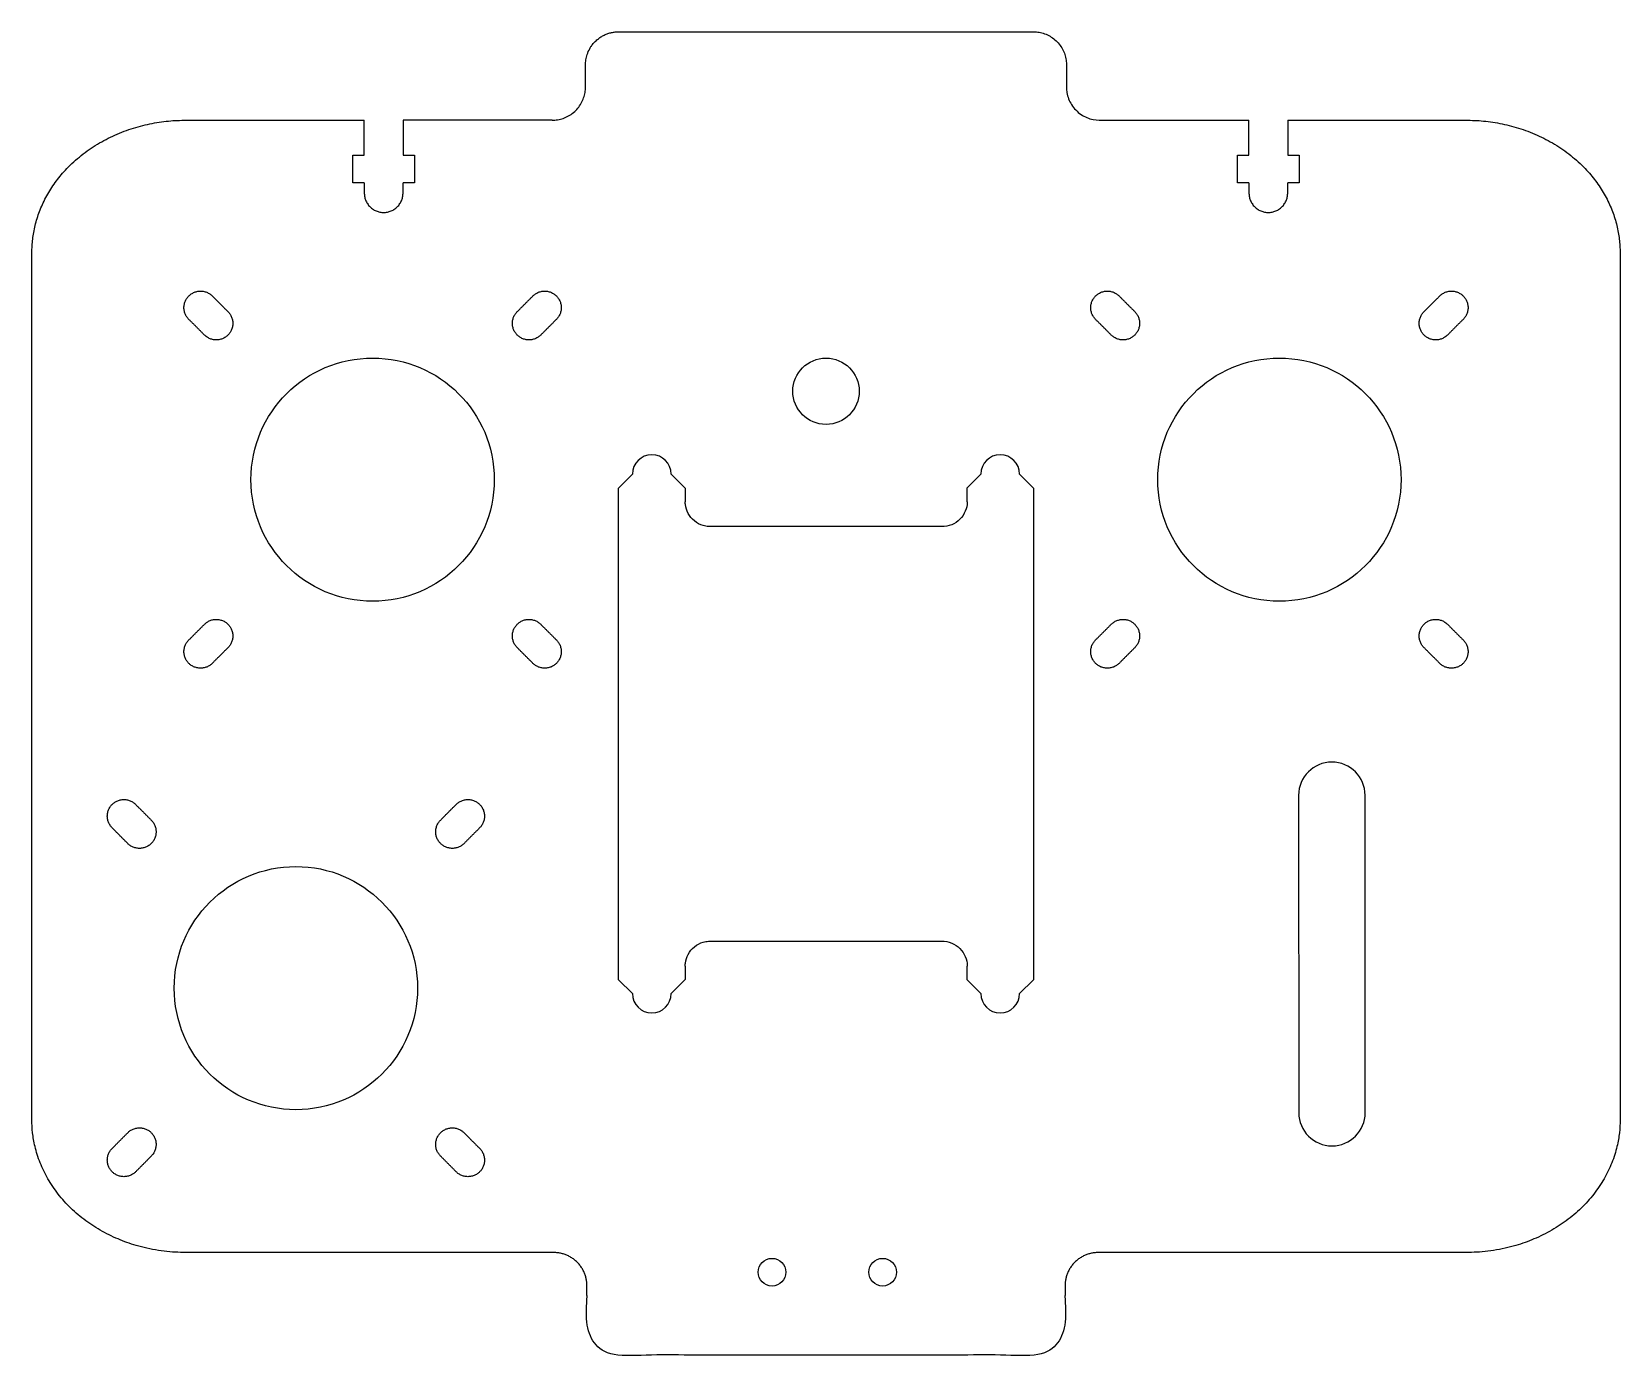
# Model space of a CAD drawing. Header units: millimetres. Extents: x -72 to 72, y -56 to 64.
import ezdxf

# ---------------------------------------------------------------- set-up
doc = ezdxf.new("R2010")
doc.units = ezdxf.units.MM
doc.layers.get('0').update_dxf_attribs({"linetype": 'CONTINUOUS'})

msp = doc.modelspace()

# ---------------------------------------------------------------- linework, layer by layer
for p, q in [((-41.75, 52.35), (-41.75, 55.52)), ((-24.75, 55.52), (-38.25, 55.52)), ((-38.25, 55.52), (-38.25, 52.35)), ((38.25, 52.35), (38.25, 55.52)), ((41.75, 55.52), (41.75, 52.35)), ((-42.8, 49.85), (-42.8, 52.35)), ((-42.8, 52.35), (-41.75, 52.35)), ((-38.25, 52.35), (-37.2, 52.35)), ((-37.2, 52.35), (-37.2, 49.85)), ((37.2, 49.85), (37.2, 52.35)), ((37.2, 52.35), (38.25, 52.35)), ((41.75, 52.35), (42.8, 52.35)), ((42.8, 52.35), (42.8, 49.85)), ((-41.75, 49.85), (-42.8, 49.85)), ((-37.2, 49.85), (-38.25, 49.85)), ((38.25, 49.85), (37.2, 49.85)), ((42.8, 49.85), (41.75, 49.85)), ((-18.75, 22.24), (-17.5, 23.5)), ((-14, 23.5), (-12.73, 22.22)), ((12.76, 22.25), (14, 23.5)), ((17.5, 23.5), (18.75, 22.24)), ((-18.75, -22.24), (-18.75, 22.24)), ((-12.73, 22.22), (-12.73, 21)), ((12.77, 21), (12.76, 22.25)), ((18.75, 22.24), (18.75, -22.24)), ((-12.73, -21), (-12.73, -22.22)), ((12.76, -22.25), (12.77, -21)), ((-17.5, -23.5), (-18.75, -22.24)), ((-12.73, -22.22), (-14, -23.5)), ((14, -23.5), (12.76, -22.25)), ((18.75, -22.24), (17.5, -23.5))]:
    msp.add_line(p, q)
msp.add_lwpolyline([(42.75, -34.27, 1), (48.76, -34.27), (48.75, -5.56, 1), (42.74, -5.56)], format="xyb", close=True)
for centre, radius in [((-41, 23), 11), ((0, 31), 3), ((41, 23), 11), ((-47.94, -23), 11), ((-4.88, -48.7), 1.25), ((5.12, -48.7), 1.25)]:
    msp.add_circle(centre, radius)
for centre, start, end in [((-15.75, 23.5), 0, 180), ((15.75, 23.5), 0, 180), ((-15.75, -23.5), -180, 0), ((15.75, -23.5), 180, 360)]:
    msp.add_arc(centre, 1.75, start, end)
for points, weights, knots in [([(-24.75, 55.52), (-21.75, 55.52), (-21.75, 58.52), (-21.75, 59.52), (-21.75, 60.52), (-21.75, 63.52), (-18.75, 63.52), (0, 63.52), (18.75, 63.52), (21.75, 63.52), (21.75, 60.52), (21.75, 59.52), (21.75, 58.52), (21.75, 55.52), (24.75, 55.52), (31.5, 55.52), (38.25, 55.52)], [1, 0.707106781187, 1, 1, 1, 0.707106781187, 1, 1, 1, 0.707106781187, 1, 1, 1, 0.707106781187, 1, 1, 1], [1090.764603, 1090.764603, 1090.764603, 1095.476992, 1095.476992, 1097.476992, 1097.476992, 1102.189381, 1102.189381, 1176.189381, 1176.189381, 1180.90177, 1180.90177, 1182.90177, 1182.90177, 1187.614159, 1187.614159, 1201.114159, 1201.114159, 1201.114159]), ([(41.75, 55.52), (46.84, 55.52), (51.93, 55.52), (54.92, 55.52), (57.91, 55.52), (71.81, 55.52), (71.81, 43.52), (71.81, 4.3), (71.81, -34.92), (71.81, -46.92), (57.91, -46.92), (41.27, -46.92), (24.63, -46.92), (21.62, -46.92), (21.62, -49.92), (21.62, -51.56), (21.62, -53.2), (21.62, -56.2), (18.62, -56.2), (0, -56.2), (-18.62, -56.2), (-21.62, -56.2), (-21.62, -53.2), (-21.62, -51.56), (-21.62, -49.92), (-21.62, -46.92), (-24.63, -46.92), (-41.27, -46.92), (-57.91, -46.92), (-71.81, -46.92), (-71.81, -34.92), (-71.81, 4.3), (-71.81, 43.52), (-71.81, 55.52), (-57.91, 55.52), (-54.92, 55.52), (-51.93, 55.52), (-46.84, 55.52), (-41.75, 55.52)], [1, 1, 1, 1, 1, 0.707106781187, 1, 1, 1, 0.707106781187, 1, 1, 1, 0.707106781187, 1, 1, 1, 0.707106781187, 1, 1, 1, 0.707106781187, 1, 1, 1, 0.707106781187, 1, 1, 1, 0.707106781187, 1, 1, 1, 0.707106781187, 1, 1, 1, 1, 1], [1224.008459, 1224.008459, 1224.008459, 1234.189504, 1234.189504, 1240.171842, 1240.171842, 1259.021397, 1259.021397, 1339.021397, 1339.021397, 1357.870953, 1357.870953, 1391.159336, 1391.159336, 1395.871725, 1395.871725, 1399.149541, 1399.149541, 1403.86193, 1403.86193, 1423.36193, 1423.36193, 1428.074319, 1428.074319, 1431.352136, 1431.352136, 1436.064525, 1436.064525, 1469.352907, 1469.352907, 1488.202463, 1488.202463, 1568.202463, 1568.202463, 1587.052019, 1587.052019, 1593.034357, 1593.034357, 1603.215401, 1603.215401, 1603.215401]), ([(-41.75, 49.85), (-41.75, 49.39), (-41.75, 48.92), (-41.75, 47.17), (-40, 47.17), (-38.25, 47.17), (-38.25, 48.92), (-38.25, 49.39), (-38.25, 49.85)], [1, 1, 1, 0.707106781187, 1, 0.707106781187, 1, 1, 1], [1610.98333, 1610.98333, 1610.98333, 1611.913658, 1611.913658, 1614.662552, 1614.662552, 1617.411445, 1617.411445, 1618.341773, 1618.341773, 1618.341773]), ([(38.25, 49.85), (38.25, 49.39), (38.25, 48.92), (38.25, 47.17), (40, 47.17), (41.75, 47.17), (41.75, 48.92), (41.75, 49.39), (41.75, 49.85)], [1, 1, 1, 0.707106781187, 1, 0.707106781187, 1, 1, 1], [1208.882087, 1208.882087, 1208.882087, 1209.812415, 1209.812415, 1212.561309, 1212.561309, 1215.310203, 1215.310203, 1216.240531, 1216.240531, 1216.240531]), ([(-57.62, 37.5), (-56.91, 36.79), (-56.2, 36.08), (-55.14, 35.02), (-54.08, 36.08), (-53.02, 37.14), (-54.08, 38.2), (-54.79, 38.91), (-55.5, 39.62), (-56.56, 40.68), (-57.62, 39.62), (-58.68, 38.56), (-57.62, 37.5)], [1, 1, 1, 0.707106781187, 1, 0.707106781187, 1, 1, 1, 0.707106781187, 1, 0.707106781187, 1], [-15.424778, -15.424778, -15.424778, -13.424778, -13.424778, -11.068583, -11.068583, -8.712389, -8.712389, -6.712389, -6.712389, -4.356194, -4.356194, -2, -2, -2]), ([(-26.5, 39.62), (-27.21, 38.91), (-27.92, 38.2), (-28.98, 37.14), (-27.92, 36.08), (-26.86, 35.02), (-25.8, 36.08), (-25.09, 36.79), (-24.38, 37.5), (-23.32, 38.56), (-24.38, 39.62), (-25.44, 40.68), (-26.5, 39.62)], [1, 1, 1, 0.707106781187, 1, 0.707106781187, 1, 1, 1, 0.707106781187, 1, 0.707106781187, 1], [-15.424778, -15.424778, -15.424778, -13.424778, -13.424778, -11.068583, -11.068583, -8.712389, -8.712389, -6.712389, -6.712389, -4.356194, -4.356194, -2, -2, -2]), ([(24.38, 39.62), (23.32, 38.56), (24.38, 37.5), (25.09, 36.79), (25.8, 36.08), (26.86, 35.02), (27.92, 36.08), (28.98, 37.14), (27.92, 38.2), (27.21, 38.91), (26.5, 39.62), (25.44, 40.68), (24.38, 39.62)], [1, 0.707106781187, 1, 1, 1, 0.707106781187, 1, 0.707106781187, 1, 1, 1, 0.707106781187, 1], [-13.424778, -13.424778, -13.424778, -11.068583, -11.068583, -9.068583, -9.068583, -6.712389, -6.712389, -4.356194, -4.356194, -2.356194, -2.356194, 0, 0, 0]), ([(57.62, 39.62), (56.56, 40.68), (55.5, 39.62), (54.79, 38.91), (54.08, 38.2), (53.02, 37.14), (54.08, 36.08), (55.14, 35.02), (56.2, 36.08), (56.91, 36.79), (57.62, 37.5), (58.68, 38.56), (57.62, 39.62)], [1, 0.707106781187, 1, 1, 1, 0.707106781187, 1, 0.707106781187, 1, 1, 1, 0.707106781187, 1], [-13.424778, -13.424778, -13.424778, -11.068583, -11.068583, -9.068583, -9.068583, -6.712389, -6.712389, -4.356194, -4.356194, -2.356194, -2.356194, 0, 0, 0]), ([(-55.5, 6.38), (-54.79, 7.09), (-54.08, 7.8), (-53.02, 8.86), (-54.08, 9.92), (-55.14, 10.98), (-56.2, 9.92), (-56.91, 9.21), (-57.62, 8.5), (-58.68, 7.44), (-57.62, 6.38), (-56.56, 5.32), (-55.5, 6.38)], [1, 1, 1, 0.707106781187, 1, 0.707106781187, 1, 1, 1, 0.707106781187, 1, 0.707106781187, 1], [-15.424778, -15.424778, -15.424778, -13.424778, -13.424778, -11.068583, -11.068583, -8.712389, -8.712389, -6.712389, -6.712389, -4.356194, -4.356194, -2, -2, -2]), ([(-24.38, 8.5), (-25.09, 9.21), (-25.8, 9.92), (-26.86, 10.98), (-27.92, 9.92), (-28.98, 8.86), (-27.92, 7.8), (-27.21, 7.09), (-26.5, 6.38), (-25.44, 5.32), (-24.38, 6.38), (-23.32, 7.44), (-24.38, 8.5)], [1, 1, 1, 0.707106781187, 1, 0.707106781187, 1, 1, 1, 0.707106781187, 1, 0.707106781187, 1], [-15.424778, -15.424778, -15.424778, -13.424778, -13.424778, -11.068583, -11.068583, -8.712389, -8.712389, -6.712389, -6.712389, -4.356194, -4.356194, -2, -2, -2]), ([(24.38, 6.38), (25.44, 5.32), (26.5, 6.38), (27.21, 7.09), (27.92, 7.8), (28.98, 8.86), (27.92, 9.92), (26.86, 10.98), (25.8, 9.92), (25.09, 9.21), (24.38, 8.5), (23.32, 7.44), (24.38, 6.38)], [1, 0.707106781187, 1, 1, 1, 0.707106781187, 1, 0.707106781187, 1, 1, 1, 0.707106781187, 1], [-13.424778, -13.424778, -13.424778, -11.068583, -11.068583, -9.068583, -9.068583, -6.712389, -6.712389, -4.356194, -4.356194, -2.356194, -2.356194, 0, 0, 0]), ([(57.62, 6.38), (58.68, 7.44), (57.62, 8.5), (56.91, 9.21), (56.2, 9.92), (55.14, 10.98), (54.08, 9.92), (53.02, 8.86), (54.08, 7.8), (54.79, 7.09), (55.5, 6.38), (56.56, 5.32), (57.62, 6.38)], [1, 0.707106781187, 1, 1, 1, 0.707106781187, 1, 0.707106781187, 1, 1, 1, 0.707106781187, 1], [-13.424778, -13.424778, -13.424778, -11.068583, -11.068583, -9.068583, -9.068583, -6.712389, -6.712389, -4.356194, -4.356194, -2.356194, -2.356194, 0, 0, 0]), ([(-61.02, -7.8), (-61.72, -7.09), (-62.43, -6.38), (-63.49, -5.32), (-64.55, -6.38), (-65.61, -7.44), (-64.55, -8.5), (-63.85, -9.21), (-63.14, -9.92), (-62.08, -10.98), (-61.02, -9.92), (-59.96, -8.86), (-61.02, -7.8)], [1, 1, 1, 0.707106781187, 1, 0.707106781187, 1, 1, 1, 0.707106781187, 1, 0.707106781187, 1], [-13.424778, -13.424778, -13.424778, -11.424778, -11.424778, -9.068583, -9.068583, -6.712389, -6.712389, -4.712389, -4.712389, -2.356194, -2.356194, 0, 0, 0]), ([(-32.73, -9.92), (-32.03, -9.21), (-31.32, -8.5), (-30.26, -7.44), (-31.32, -6.38), (-32.38, -5.32), (-33.44, -6.38), (-34.15, -7.09), (-34.85, -7.8), (-35.92, -8.86), (-34.85, -9.92), (-33.79, -10.98), (-32.73, -9.92)], [1, 1, 1, 0.707106781187, 1, 0.707106781187, 1, 1, 1, 0.707106781187, 1, 0.707106781187, 1], [-13.424778, -13.424778, -13.424778, -11.424778, -11.424778, -9.068583, -9.068583, -6.712389, -6.712389, -4.712389, -4.712389, -2.356194, -2.356194, 0, 0, 0]), ([(-63.14, -36.08), (-63.85, -36.79), (-64.55, -37.5), (-65.61, -38.56), (-64.55, -39.62), (-63.49, -40.68), (-62.43, -39.62), (-61.72, -38.91), (-61.02, -38.2), (-59.96, -37.14), (-61.02, -36.08), (-62.08, -35.02), (-63.14, -36.08)], [1, 1, 1, 0.707106781187, 1, 0.707106781187, 1, 1, 1, 0.707106781187, 1, 0.707106781187, 1], [-13.424778, -13.424778, -13.424778, -11.424778, -11.424778, -9.068583, -9.068583, -6.712389, -6.712389, -4.712389, -4.712389, -2.356194, -2.356194, 0, 0, 0]), ([(-34.85, -38.2), (-34.15, -38.91), (-33.44, -39.62), (-32.38, -40.68), (-31.32, -39.62), (-30.26, -38.56), (-31.32, -37.5), (-32.03, -36.79), (-32.73, -36.08), (-33.79, -35.02), (-34.85, -36.08), (-35.92, -37.14), (-34.85, -38.2)], [1, 1, 1, 0.707106781187, 1, 0.707106781187, 1, 1, 1, 0.707106781187, 1, 0.707106781187, 1], [-13.424778, -13.424778, -13.424778, -11.424778, -11.424778, -9.068583, -9.068583, -6.712389, -6.712389, -4.712389, -4.712389, -2.356194, -2.356194, 0, 0, 0])]:
    msp.add_rational_spline(points, weights, degree=2, knots=knots)
for points, knots in [([(12.77, 21), (12.77, 20.88), (12.76, 20.82), (12.73, 20.48), (12.64, 20.21), (12.37, 19.69), (12.17, 19.46), (11.71, 19.08), (11.44, 18.93), (10.84, 18.75), (10.6, 18.75), (6.62, 18.75), (3.31, 18.75), (-3.29, 18.75), (-6.57, 18.75), (-10.55, 18.75), (-10.8, 18.75), (-11.4, 18.93), (-11.67, 19.07), (-12.13, 19.45), (-12.32, 19.69), (-12.59, 20.19), (-12.68, 20.46), (-12.72, 20.81), (-12.73, 20.86), (-12.73, 21)], [0.459837, 0.459837, 0.459837, 0.459837, 0.559231, 0.559231, 1.004699, 1.004699, 1.475802, 1.475802, 1.948474, 1.948474, 2.460503, 2.460503, 4.977521, 4.977521, 7.477416, 7.477416, 8.008145, 8.008145, 8.504907, 8.504907, 8.992336, 8.992336, 9.453768, 9.453768, 9.561595, 9.561595, 9.561595, 9.561595]), ([(-12.73, -21), (-12.73, -20.86), (-12.72, -20.81), (-12.68, -20.46), (-12.59, -20.19), (-12.32, -19.69), (-12.13, -19.45), (-11.67, -19.07), (-11.4, -18.93), (-10.8, -18.75), (-10.55, -18.75), (-6.57, -18.75), (-3.29, -18.75), (3.31, -18.75), (6.62, -18.75), (10.6, -18.75), (10.84, -18.75), (11.44, -18.93), (11.71, -19.08), (12.17, -19.46), (12.37, -19.69), (12.64, -20.21), (12.73, -20.48), (12.76, -20.82), (12.77, -20.88), (12.77, -21)], [0.458304, 0.458304, 0.458304, 0.458304, 0.565796, 0.565796, 1.025792, 1.025792, 1.511704, 1.511704, 2.00692, 2.00692, 2.535997, 2.535997, 5.028113, 5.028113, 7.537298, 7.537298, 8.047733, 8.047733, 8.518934, 8.518934, 8.988572, 8.988572, 9.432653, 9.432653, 9.531738, 9.531738, 9.531738, 9.531738])]:
    msp.add_open_spline(points, degree=3, knots=knots)

doc.saveas('drawing.dxf')
